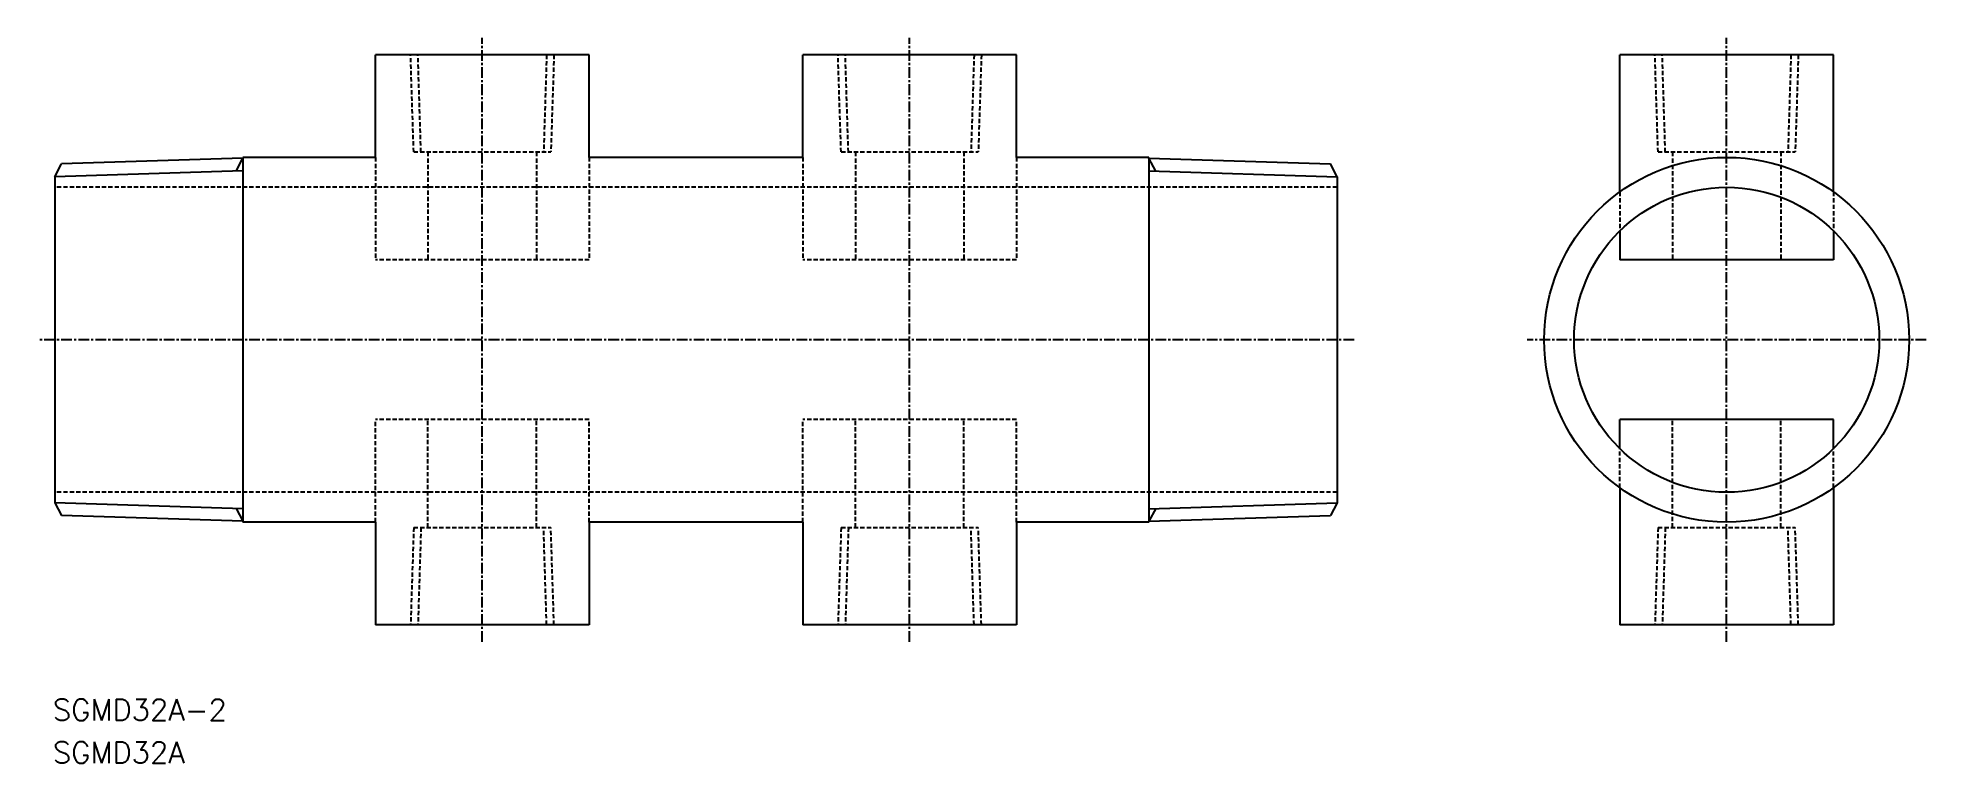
# Model space of a CAD drawing. Extents: x 41 to 262, y 49 to 134.
import ezdxf
from ezdxf.enums import TextEntityAlignment as Align

# ---------------------------------------------------------------- set-up
doc = ezdxf.new("R2010")
doc.units = 0
doc.linetypes.add('CENTER', pattern=[2, 1.25, -0.25, 0.25, -0.25])
doc.linetypes.add('DASHED', pattern=[0.75, 0.5, -0.25])
doc.layers.get('0').update_dxf_attribs({"linetype": 'CONTINUOUS'})
doc.layers.add('CENTER', color=1, linetype='CENTER')
doc.styles.get("Standard").update_dxf_attribs({"font": 'txt.shx', "bigfont": 'extfont.shx'})

msp = doc.modelspace()

# ---------------------------------------------------------------- linework, layer by layer
for p, q in [((105.88, 131.7), (80.88, 131.7)), ((80.88, 119.7), (80.88, 131.7)), ((105.88, 119.7), (105.88, 131.7)), ((130.88, 119.7), (130.88, 131.7)), ((155.88, 131.7), (130.88, 131.7)), ((155.88, 119.7), (155.88, 131.7)), ((251.46, 131.7), (226.46, 131.7)), ((226.46, 115.66), (226.46, 131.7)), ((251.46, 115.66), (251.46, 131.7)), ((65.38, 119.6), (44.17, 118.93)), ((80.88, 119.7), (65.38, 119.7)), ((65.38, 119.7), (65.38, 77)), ((130.88, 119.7), (105.88, 119.7)), ((171.38, 119.7), (155.88, 119.7)), ((171.38, 119.7), (171.38, 77)), ((171.38, 119.6), (192.6, 118.93)), ((43.38, 117.43), (44.17, 118.93)), ((43.38, 117.43), (43.38, 79.27)), ((193.38, 117.43), (192.6, 118.93)), ((193.38, 117.43), (193.38, 79.27)), ((226.46, 81.04), (226.46, 65)), ((251.46, 81.04), (251.46, 65)), ((43.38, 79.27), (44.17, 77.77)), ((65.38, 77.11), (44.17, 77.77)), ((171.38, 77.11), (192.6, 77.77)), ((193.38, 79.27), (192.6, 77.77)), ((80.88, 77), (65.38, 77)), ((80.88, 77), (80.88, 65)), ((105.88, 77), (105.88, 65)), ((130.88, 77), (105.88, 77)), ((130.88, 77), (130.88, 65)), ((171.38, 77), (155.88, 77)), ((155.88, 77), (155.88, 65)), ((105.88, 65), (80.88, 65)), ((155.88, 65), (130.88, 65)), ((251.46, 65), (226.46, 65))]:
    msp.add_line(p, q)
at = {"color": 3, "linetype": 'DASHED'}
for p, q in [((85.36, 120.33), (85, 131.7)), ((86.21, 120.33), (85.86, 131.7)), ((100.91, 131.7), (100.56, 120.33)), ((101.77, 131.7), (101.41, 120.33)), ((135.36, 120.33), (135, 131.7)), ((136.21, 120.33), (135.86, 131.7)), ((150.91, 131.7), (150.56, 120.33)), ((151.77, 131.7), (151.41, 120.33)), ((230.93, 120.33), (230.57, 131.7)), ((231.78, 120.33), (231.43, 131.7)), ((246.48, 131.7), (246.13, 120.33)), ((247.34, 131.7), (246.98, 120.33)), ((80.88, 119.7), (80.88, 107.7)), ((85.36, 120.33), (101.41, 120.33)), ((87.03, 120.33), (87.03, 107.7)), ((99.73, 120.33), (99.73, 107.7)), ((105.88, 119.7), (105.88, 107.7)), ((130.88, 119.7), (130.88, 107.7)), ((135.36, 120.33), (151.41, 120.33)), ((137.03, 120.33), (137.03, 107.7)), ((149.73, 120.33), (149.73, 107.7)), ((155.88, 119.7), (155.88, 107.7)), ((230.93, 120.33), (246.98, 120.33)), ((232.61, 120.33), (232.61, 107.7)), ((245.31, 120.33), (245.31, 107.7)), ((193.38, 116.2), (43.38, 116.2)), ((226.46, 115.66), (226.46, 111.09)), ((251.46, 115.66), (251.46, 111.09)), ((105.88, 107.7), (80.88, 107.7)), ((155.88, 107.7), (130.88, 107.7)), ((105.88, 89), (80.88, 89)), ((80.88, 77), (80.88, 89)), ((87.03, 76.37), (87.03, 89)), ((99.73, 76.37), (99.73, 89)), ((105.88, 77), (105.88, 89)), ((130.88, 77), (130.88, 89)), ((155.88, 89), (130.88, 89)), ((137.03, 76.37), (137.03, 89)), ((149.73, 76.37), (149.73, 89)), ((155.88, 77), (155.88, 89)), ((232.61, 76.37), (232.61, 89)), ((245.31, 76.37), (245.31, 89)), ((226.46, 81.04), (226.46, 85.61)), ((251.46, 81.04), (251.46, 85.61)), ((193.38, 80.5), (43.38, 80.5)), ((85.36, 76.37), (85, 65)), ((85.36, 76.37), (101.41, 76.37)), ((86.21, 76.37), (85.86, 65)), ((100.91, 65), (100.56, 76.37)), ((101.77, 65), (101.41, 76.37)), ((135.36, 76.37), (135, 65)), ((135.36, 76.37), (151.41, 76.37)), ((136.21, 76.37), (135.86, 65)), ((150.91, 65), (150.56, 76.37)), ((151.77, 65), (151.41, 76.37)), ((230.93, 76.37), (230.57, 65)), ((230.93, 76.37), (246.98, 76.37)), ((231.78, 76.37), (231.43, 65)), ((246.48, 65), (246.13, 76.37)), ((247.34, 65), (246.98, 76.37))]:
    msp.add_line(p, q, dxfattribs=at)
at = {"color": 3}
for p, q in [((64.6, 118.09), (65.38, 119.6)), ((172.17, 118.09), (171.38, 119.6)), ((65.38, 118.12), (43.38, 117.43)), ((171.38, 118.12), (193.38, 117.43)), ((65.38, 78.58), (43.38, 79.27)), ((64.6, 78.61), (65.38, 77.11)), ((171.38, 78.58), (193.38, 79.27)), ((172.17, 78.61), (171.38, 77.11))]:
    msp.add_line(p, q, dxfattribs=at)
at = {"color": 7, "linetype": 'CONTINUOUS'}
for p, q in [((226.46, 111.09), (226.46, 107.7)), ((251.46, 111.09), (251.46, 107.7)), ((251.46, 107.7), (226.46, 107.7)), ((226.46, 85.61), (226.46, 89)), ((251.46, 89), (226.46, 89)), ((251.46, 85.61), (251.46, 89))]:
    msp.add_line(p, q, dxfattribs=at)
msp.add_circle((238.96, 98.35), 21.35)
msp.add_circle((238.96, 98.35), 17.85, dxfattribs=at)
at = {"layer": 'CENTER', "linetype": 'CENTER'}
for p, q in [((93.38, 63), (93.38, 133.7)), ((143.38, 63), (143.38, 133.7)), ((238.96, 63), (238.96, 133.7)), ((195.38, 98.35), (41.38, 98.35)), ((262.31, 98.35), (215.61, 98.35))]:
    msp.add_line(p, q, dxfattribs=at)

# ---------------------------------------------------------------- texts
at = {"color": 7, "linetype": 'CONTINUOUS'}
for s, p in [('SGMD32A-2', (43.15, 55.04)), ('SGMD32A', (43.15, 50.04))]:
    msp.add_text(s, height=2.5, dxfattribs=at).set_placement(p, align=Align.MIDDLE_LEFT)

doc.saveas('drawing.dxf')
